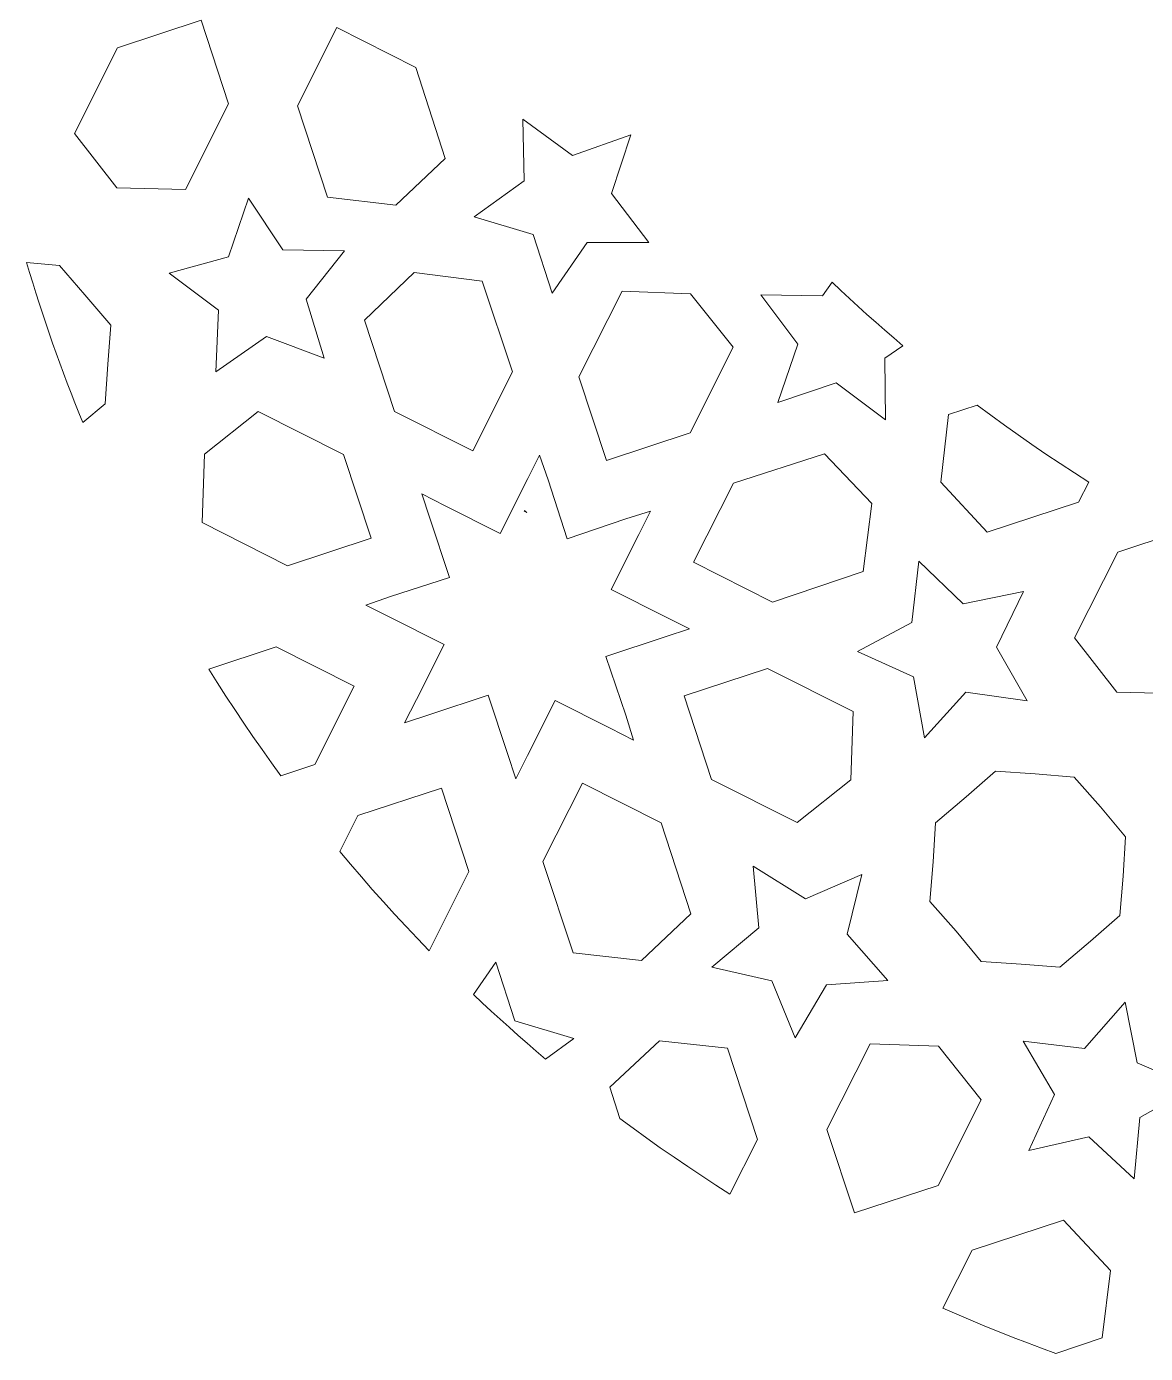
# Model space of a CAD drawing. Header units: millimetres. Extents: x -79 to 79, y -140 to 140.
# Drawn here: x -35.25 to -14.58, y -134.81 to -110.31 of the extents above; entities that cross this region are included whole.
import ezdxf

# ---------------------------------------------------------------- set-up
doc = ezdxf.new("R2010")
doc.units = ezdxf.units.MM
doc.header["$MEASUREMENT"] = 0
doc.layers.add('Layer 1', color=7, linetype='Continuous')

msp = doc.modelspace()

# ---------------------------------------------------------------- linework, layer by layer
at = {"layer": 'Layer 1', "color": 18, "lineweight": 9}
for points, knots in [([(-32.0242, -110.1931), (-32.0242, -110.1931), (-31.515, -111.7371), (-31.515, -111.7371), (-31.515, -111.7371), (-31.515, -111.7371), (-32.3116, -113.3176), (-32.3116, -113.3176), (-32.3116, -113.3176), (-32.3116, -113.3176), (-33.5834, -113.2864), (-33.5834, -113.2864), (-33.5834, -113.2864), (-33.5834, -113.2864), (-34.3649, -112.2827), (-34.3649, -112.2827), (-34.3649, -112.2827), (-34.3649, -112.2827), (-33.5683, -110.7022), (-33.5683, -110.7022), (-33.5683, -110.7022), (-33.5683, -110.7022), (-32.0242, -110.1931), (-32.0242, -110.1931)], [0, 0, 0, 0, 0.1428571, 0.1428571, 0.1428571, 0.1428571, 0.2857143, 0.2857143, 0.2857143, 0.2857143, 0.4285714, 0.4285714, 0.4285714, 0.4285714, 0.5714286, 0.5714286, 0.5714286, 0.5714286, 0.7142857, 0.7142857, 0.7142857, 0.7142857, 1, 1, 1, 1]), ([(-29.6886, -113.4603), (-29.6886, -113.4603), (-30.2447, -111.774), (-30.2447, -111.774), (-30.2447, -111.774), (-30.2447, -111.774), (-29.5162, -110.3286), (-29.5162, -110.3286), (-29.5162, -110.3286), (-29.5162, -110.3286), (-28.0573, -111.064), (-28.0573, -111.064), (-28.0573, -111.064), (-28.0573, -111.064), (-27.5147, -112.7435), (-27.5147, -112.7435), (-27.5147, -112.7435), (-27.5147, -112.7435), (-28.424, -113.6065), (-28.424, -113.6065), (-28.424, -113.6065), (-28.424, -113.6065), (-29.6886, -113.4603), (-29.6886, -113.4603)], [0, 0, 0, 0, 0.1428571, 0.1428571, 0.1428571, 0.1428571, 0.2857143, 0.2857143, 0.2857143, 0.2857143, 0.4285714, 0.4285714, 0.4285714, 0.4285714, 0.5714286, 0.5714286, 0.5714286, 0.5714286, 0.7142857, 0.7142857, 0.7142857, 0.7142857, 1, 1, 1, 1]), ([(-26.0548, -113.1554), (-26.0548, -113.1554), (-26.082, -112.0167), (-26.082, -112.0167), (-26.082, -112.0167), (-26.082, -112.0167), (-25.1616, -112.6877), (-25.1616, -112.6877), (-25.1616, -112.6877), (-25.1616, -112.6877), (-24.0871, -112.31), (-24.0871, -112.31), (-24.0871, -112.31), (-24.0871, -112.31), (-24.4409, -113.3926), (-24.4409, -113.3926), (-24.4409, -113.3926), (-24.4409, -113.3926), (-23.7495, -114.2978), (-23.7495, -114.2978), (-23.7495, -114.2978), (-23.7495, -114.2978), (-24.8885, -114.2959), (-24.8885, -114.2959), (-24.8885, -114.2959), (-24.8885, -114.2959), (-25.5358, -115.2331), (-25.5358, -115.2331), (-25.5358, -115.2331), (-25.5358, -115.2331), (-25.886, -114.1493), (-25.886, -114.1493), (-25.886, -114.1493), (-25.886, -114.1493), (-26.9774, -113.8233), (-26.9774, -113.8233), (-26.9774, -113.8233), (-26.9774, -113.8233), (-26.0548, -113.1554), (-26.0548, -113.1554)], [0, 0, 0, 0, 0.0909091, 0.0909091, 0.0909091, 0.0909091, 0.1818182, 0.1818182, 0.1818182, 0.1818182, 0.2727273, 0.2727273, 0.2727273, 0.2727273, 0.3636364, 0.3636364, 0.3636364, 0.3636364, 0.4545455, 0.4545455, 0.4545455, 0.4545455, 0.5454545, 0.5454545, 0.5454545, 0.5454545, 0.6363636, 0.6363636, 0.6363636, 0.6363636, 0.7272727, 0.7272727, 0.7272727, 0.7272727, 0.8181818, 0.8181818, 0.8181818, 0.8181818, 1, 1, 1, 1]), ([(-30.516, -114.4295), (-30.516, -114.4295), (-31.1464, -113.4809), (-31.1464, -113.4809), (-31.1464, -113.4809), (-31.1464, -113.4809), (-31.5159, -114.5583), (-31.5159, -114.5583), (-31.5159, -114.5583), (-31.5159, -114.5583), (-32.6129, -114.8646), (-32.6129, -114.8646), (-32.6129, -114.8646), (-32.6129, -114.8646), (-31.7024, -115.549), (-31.7024, -115.549), (-31.7024, -115.549), (-31.7024, -115.549), (-31.7501, -116.687), (-31.7501, -116.687), (-31.7501, -116.687), (-31.7501, -116.687), (-30.8178, -116.0326), (-30.8178, -116.0326), (-30.8178, -116.0326), (-30.8178, -116.0326), (-29.7502, -116.4295), (-29.7502, -116.4295), (-29.7502, -116.4295), (-29.7502, -116.4295), (-30.0846, -115.3407), (-30.0846, -115.3407), (-30.0846, -115.3407), (-30.0846, -115.3407), (-29.3771, -114.448), (-29.3771, -114.448), (-29.3771, -114.448), (-29.3771, -114.448), (-30.516, -114.4295), (-30.516, -114.4295)], [0, 0, 0, 0, 0.0909091, 0.0909091, 0.0909091, 0.0909091, 0.1818182, 0.1818182, 0.1818182, 0.1818182, 0.2727273, 0.2727273, 0.2727273, 0.2727273, 0.3636364, 0.3636364, 0.3636364, 0.3636364, 0.4545455, 0.4545455, 0.4545455, 0.4545455, 0.5454545, 0.5454545, 0.5454545, 0.5454545, 0.6363636, 0.6363636, 0.6363636, 0.6363636, 0.7272727, 0.7272727, 0.7272727, 0.7272727, 0.8181818, 0.8181818, 0.8181818, 0.8181818, 1, 1, 1, 1]), ([(-35.2492, -114.6658), (-35.2492, -114.6658), (-35.1931, -114.8536), (-35.1931, -114.8536), (-35.1931, -114.8536), (-35.1931, -114.8536), (-35.1357, -115.041), (-35.1357, -115.041), (-35.1357, -115.041), (-35.1357, -115.041), (-35.0772, -115.228), (-35.0772, -115.228), (-35.0772, -115.228), (-35.0772, -115.228), (-35.0174, -115.4147), (-35.0174, -115.4147), (-35.0174, -115.4147), (-35.0174, -115.4147), (-34.9565, -115.6009), (-34.9565, -115.6009), (-34.9565, -115.6009), (-34.9565, -115.6009), (-34.8944, -115.7868), (-34.8944, -115.7868), (-34.8944, -115.7868), (-34.8944, -115.7868), (-34.8311, -115.9723), (-34.8311, -115.9723), (-34.8311, -115.9723), (-34.8311, -115.9723), (-34.7667, -116.1574), (-34.7667, -116.1574), (-34.7667, -116.1574), (-34.7667, -116.1574), (-34.701, -116.342), (-34.701, -116.342), (-34.701, -116.342), (-34.701, -116.342), (-34.6342, -116.5263), (-34.6342, -116.5263), (-34.6342, -116.5263), (-34.6342, -116.5263), (-34.5662, -116.7101), (-34.5662, -116.7101), (-34.5662, -116.7101), (-34.5662, -116.7101), (-34.497, -116.8935), (-34.497, -116.8935), (-34.497, -116.8935), (-34.497, -116.8935), (-34.4267, -117.0765), (-34.4267, -117.0765), (-34.4267, -117.0765), (-34.4267, -117.0765), (-34.3552, -117.2591), (-34.3552, -117.2591), (-34.3552, -117.2591), (-34.3552, -117.2591), (-34.2825, -117.4411), (-34.2825, -117.4411), (-34.2825, -117.4411), (-34.2825, -117.4411), (-34.2087, -117.6228), (-34.2087, -117.6228), (-34.2087, -117.6228), (-34.2087, -117.6228), (-33.7967, -117.2784), (-33.7967, -117.2784), (-33.7967, -117.2784), (-33.7967, -117.2784), (-33.7469, -116.5411), (-33.7469, -116.5411), (-33.7469, -116.5411), (-33.7469, -116.5411), (-33.6905, -115.8242), (-33.6905, -115.8242), (-33.6905, -115.8242), (-33.6905, -115.8242), (-34.169, -115.2612), (-34.169, -115.2612), (-34.169, -115.2612), (-34.169, -115.2612), (-34.6408, -114.7185), (-34.6408, -114.7185), (-34.6408, -114.7185), (-34.6408, -114.7185), (-35.2492, -114.6658), (-35.2492, -114.6658)], [0, 0, 0, 0, 0.0434783, 0.0434783, 0.0434783, 0.0434783, 0.0869565, 0.0869565, 0.0869565, 0.0869565, 0.1304348, 0.1304348, 0.1304348, 0.1304348, 0.173913, 0.173913, 0.173913, 0.173913, 0.2173913, 0.2173913, 0.2173913, 0.2173913, 0.2608696, 0.2608696, 0.2608696, 0.2608696, 0.3043478, 0.3043478, 0.3043478, 0.3043478, 0.3478261, 0.3478261, 0.3478261, 0.3478261, 0.3913043, 0.3913043, 0.3913043, 0.3913043, 0.4347826, 0.4347826, 0.4347826, 0.4347826, 0.4782609, 0.4782609, 0.4782609, 0.4782609, 0.5217391, 0.5217391, 0.5217391, 0.5217391, 0.5652174, 0.5652174, 0.5652174, 0.5652174, 0.6086957, 0.6086957, 0.6086957, 0.6086957, 0.6521739, 0.6521739, 0.6521739, 0.6521739, 0.6956522, 0.6956522, 0.6956522, 0.6956522, 0.7391304, 0.7391304, 0.7391304, 0.7391304, 0.7826087, 0.7826087, 0.7826087, 0.7826087, 0.826087, 0.826087, 0.826087, 0.826087, 0.8695652, 0.8695652, 0.8695652, 0.8695652, 0.9130435, 0.9130435, 0.9130435, 0.9130435, 1, 1, 1, 1]), ([(-26.8306, -115.013), (-26.8306, -115.013), (-26.2677, -116.6857), (-26.2677, -116.6857), (-26.2677, -116.6857), (-26.2677, -116.6857), (-27.0031, -118.1446), (-27.0031, -118.1446), (-27.0031, -118.1446), (-27.0031, -118.1446), (-28.4484, -117.4161), (-28.4484, -117.4161), (-28.4484, -117.4161), (-28.4484, -117.4161), (-29.0045, -115.7298), (-29.0045, -115.7298), (-29.0045, -115.7298), (-29.0045, -115.7298), (-28.0884, -114.8533), (-28.0884, -114.8533), (-28.0884, -114.8533), (-28.0884, -114.8533), (-26.8306, -115.013), (-26.8306, -115.013)], [0, 0, 0, 0, 0.1428571, 0.1428571, 0.1428571, 0.1428571, 0.2857143, 0.2857143, 0.2857143, 0.2857143, 0.4285714, 0.4285714, 0.4285714, 0.4285714, 0.5714286, 0.5714286, 0.5714286, 0.5714286, 0.7142857, 0.7142857, 0.7142857, 0.7142857, 1, 1, 1, 1]), ([(-20.3641, -115.0297), (-20.3641, -115.0297), (-20.5414, -115.2792), (-20.5414, -115.2792), (-20.5414, -115.2792), (-20.5414, -115.2792), (-21.6803, -115.2619), (-21.6803, -115.2619), (-21.6803, -115.2619), (-21.6803, -115.2619), (-21.0012, -116.1764), (-21.0012, -116.1764), (-21.0012, -116.1764), (-21.0012, -116.1764), (-21.3696, -117.2542), (-21.3696, -117.2542), (-21.3696, -117.2542), (-21.3696, -117.2542), (-20.29, -116.8909), (-20.29, -116.8909), (-20.29, -116.8909), (-20.29, -116.8909), (-19.3788, -117.5743), (-19.3788, -117.5743), (-19.3788, -117.5743), (-19.3788, -117.5743), (-19.3907, -116.4354), (-19.3907, -116.4354), (-19.3907, -116.4354), (-19.3907, -116.4354), (-19.0587, -116.2018), (-19.0587, -116.2018), (-19.0587, -116.2018), (-19.0587, -116.2018), (-19.2261, -116.0591), (-19.2261, -116.0591), (-19.2261, -116.0591), (-19.2261, -116.0591), (-19.3922, -115.9153), (-19.3922, -115.9153), (-19.3922, -115.9153), (-19.3922, -115.9153), (-19.5572, -115.7703), (-19.5572, -115.7703), (-19.5572, -115.7703), (-19.5572, -115.7703), (-19.721, -115.6243), (-19.721, -115.6243), (-19.721, -115.6243), (-19.721, -115.6243), (-19.8835, -115.4773), (-19.8835, -115.4773), (-19.8835, -115.4773), (-19.8835, -115.4773), (-20.0449, -115.3291), (-20.0449, -115.3291), (-20.0449, -115.3291), (-20.0449, -115.3291), (-20.2051, -115.1799), (-20.2051, -115.1799), (-20.2051, -115.1799), (-20.2051, -115.1799), (-20.3641, -115.0297), (-20.3641, -115.0297)], [0, 0, 0, 0, 0.0588235, 0.0588235, 0.0588235, 0.0588235, 0.1176471, 0.1176471, 0.1176471, 0.1176471, 0.1764706, 0.1764706, 0.1764706, 0.1764706, 0.2352941, 0.2352941, 0.2352941, 0.2352941, 0.2941176, 0.2941176, 0.2941176, 0.2941176, 0.3529412, 0.3529412, 0.3529412, 0.3529412, 0.4117647, 0.4117647, 0.4117647, 0.4117647, 0.4705882, 0.4705882, 0.4705882, 0.4705882, 0.5294118, 0.5294118, 0.5294118, 0.5294118, 0.5882353, 0.5882353, 0.5882353, 0.5882353, 0.6470588, 0.6470588, 0.6470588, 0.6470588, 0.7058824, 0.7058824, 0.7058824, 0.7058824, 0.7647059, 0.7647059, 0.7647059, 0.7647059, 0.8235294, 0.8235294, 0.8235294, 0.8235294, 0.8823529, 0.8823529, 0.8823529, 0.8823529, 1, 1, 1, 1]), ([(-22.982, -115.2418), (-22.982, -115.2418), (-22.1937, -116.2321), (-22.1937, -116.2321), (-22.1937, -116.2321), (-22.1937, -116.2321), (-22.9903, -117.8125), (-22.9903, -117.8125), (-22.9903, -117.8125), (-22.9903, -117.8125), (-24.5344, -118.3217), (-24.5344, -118.3217), (-24.5344, -118.3217), (-24.5344, -118.3217), (-25.0435, -116.7776), (-25.0435, -116.7776), (-25.0435, -116.7776), (-25.0435, -116.7776), (-24.2469, -115.1972), (-24.2469, -115.1972), (-24.2469, -115.1972), (-24.2469, -115.1972), (-22.982, -115.2418), (-22.982, -115.2418)], [0, 0, 0, 0, 0.1428571, 0.1428571, 0.1428571, 0.1428571, 0.2857143, 0.2857143, 0.2857143, 0.2857143, 0.4285714, 0.4285714, 0.4285714, 0.4285714, 0.5714286, 0.5714286, 0.5714286, 0.5714286, 0.7142857, 0.7142857, 0.7142857, 0.7142857, 1, 1, 1, 1]), ([(-17.6845, -117.2995), (-17.6845, -117.2995), (-18.215, -117.4744), (-18.215, -117.4744), (-18.215, -117.4744), (-18.215, -117.4744), (-18.3543, -118.7254), (-18.3543, -118.7254), (-18.3543, -118.7254), (-18.3543, -118.7254), (-17.4981, -119.6482), (-17.4981, -119.6482), (-17.4981, -119.6482), (-17.4981, -119.6482), (-15.8118, -119.0922), (-15.8118, -119.0922), (-15.8118, -119.0922), (-15.8118, -119.0922), (-15.625, -118.7214), (-15.625, -118.7214), (-15.625, -118.7214), (-15.625, -118.7214), (-15.8901, -118.552), (-15.8901, -118.552), (-15.8901, -118.552), (-15.8901, -118.552), (-16.1531, -118.3802), (-16.1531, -118.3802), (-16.1531, -118.3802), (-16.1531, -118.3802), (-16.4139, -118.206), (-16.4139, -118.206), (-16.4139, -118.206), (-16.4139, -118.206), (-16.6725, -118.0294), (-16.6725, -118.0294), (-16.6725, -118.0294), (-16.6725, -118.0294), (-16.9288, -117.8504), (-16.9288, -117.8504), (-16.9288, -117.8504), (-16.9288, -117.8504), (-17.183, -117.6691), (-17.183, -117.6691), (-17.183, -117.6691), (-17.183, -117.6691), (-17.4348, -117.4854), (-17.4348, -117.4854), (-17.4348, -117.4854), (-17.4348, -117.4854), (-17.6845, -117.2995), (-17.6845, -117.2995)], [0, 0, 0, 0, 0.0714286, 0.0714286, 0.0714286, 0.0714286, 0.1428571, 0.1428571, 0.1428571, 0.1428571, 0.2142857, 0.2142857, 0.2142857, 0.2142857, 0.2857143, 0.2857143, 0.2857143, 0.2857143, 0.3571429, 0.3571429, 0.3571429, 0.3571429, 0.4285714, 0.4285714, 0.4285714, 0.4285714, 0.5, 0.5, 0.5, 0.5, 0.5714286, 0.5714286, 0.5714286, 0.5714286, 0.6428571, 0.6428571, 0.6428571, 0.6428571, 0.7142857, 0.7142857, 0.7142857, 0.7142857, 0.7857143, 0.7857143, 0.7857143, 0.7857143, 0.8571429, 0.8571429, 0.8571429, 0.8571429, 1, 1, 1, 1]), ([(-31.962, -118.2031), (-31.962, -118.2031), (-30.9718, -117.4148), (-30.9718, -117.4148), (-30.9718, -117.4148), (-30.9718, -117.4148), (-29.3913, -118.2114), (-29.3913, -118.2114), (-29.3913, -118.2114), (-29.3913, -118.2114), (-28.8822, -119.7554), (-28.8822, -119.7554), (-28.8822, -119.7554), (-28.8822, -119.7554), (-30.4262, -120.2646), (-30.4262, -120.2646), (-30.4262, -120.2646), (-30.4262, -120.2646), (-32.0067, -119.468), (-32.0067, -119.468), (-32.0067, -119.468), (-32.0067, -119.468), (-31.962, -118.2031), (-31.962, -118.2031)], [0, 0, 0, 0, 0.1428571, 0.1428571, 0.1428571, 0.1428571, 0.2857143, 0.2857143, 0.2857143, 0.2857143, 0.4285714, 0.4285714, 0.4285714, 0.4285714, 0.5714286, 0.5714286, 0.5714286, 0.5714286, 0.7142857, 0.7142857, 0.7142857, 0.7142857, 1, 1, 1, 1]), ([(-25.2629, -119.7671), (-25.2629, -119.7671), (-24.1793, -119.3985), (-24.1793, -119.3985), (-24.1793, -119.3985), (-24.1793, -119.3985), (-23.7188, -119.2579), (-23.7188, -119.2579), (-23.7188, -119.2579), (-23.7188, -119.2579), (-23.9367, -119.6902), (-23.9367, -119.6902), (-23.9367, -119.6902), (-23.9367, -119.6902), (-24.4473, -120.7033), (-24.4473, -120.7033), (-24.4473, -120.7033), (-24.4473, -120.7033), (-23.4342, -121.2139), (-23.4342, -121.2139), (-23.4342, -121.2139), (-23.4342, -121.2139), (-23.002, -121.4318), (-23.002, -121.4318), (-23.002, -121.4318), (-23.002, -121.4318), (-23.4489, -121.5792), (-23.4489, -121.5792), (-23.4489, -121.5792), (-23.4489, -121.5792), (-24.546, -121.941), (-24.546, -121.941), (-24.546, -121.941), (-24.546, -121.941), (-24.1774, -123.0246), (-24.1774, -123.0246), (-24.1774, -123.0246), (-24.1774, -123.0246), (-24.0368, -123.4851), (-24.0368, -123.4851), (-24.0368, -123.4851), (-24.0368, -123.4851), (-24.4691, -123.2672), (-24.4691, -123.2672), (-24.4691, -123.2672), (-24.4691, -123.2672), (-25.4822, -122.7565), (-25.4822, -122.7565), (-25.4822, -122.7565), (-25.4822, -122.7565), (-25.9929, -123.7697), (-25.9929, -123.7697), (-25.9929, -123.7697), (-25.9929, -123.7697), (-26.2107, -124.2019), (-26.2107, -124.2019), (-26.2107, -124.2019), (-26.2107, -124.2019), (-26.3648, -123.7346), (-26.3648, -123.7346), (-26.3648, -123.7346), (-26.3648, -123.7346), (-26.7199, -122.6578), (-26.7199, -122.6578), (-26.7199, -122.6578), (-26.7199, -122.6578), (-27.7967, -123.0129), (-27.7967, -123.0129), (-27.7967, -123.0129), (-27.7967, -123.0129), (-28.264, -123.167), (-28.264, -123.167), (-28.264, -123.167), (-28.264, -123.167), (-28.0461, -122.7348), (-28.0461, -122.7348), (-28.0461, -122.7348), (-28.0461, -122.7348), (-27.5355, -121.7216), (-27.5355, -121.7216), (-27.5355, -121.7216), (-27.5355, -121.7216), (-28.5486, -121.211), (-28.5486, -121.211), (-28.5486, -121.211), (-28.5486, -121.211), (-28.9809, -120.9931), (-28.9809, -120.9931), (-28.9809, -120.9931), (-28.9809, -120.9931), (-28.5271, -120.8322), (-28.5271, -120.8322), (-28.5271, -120.8322), (-28.5271, -120.8322), (-27.4368, -120.484), (-27.4368, -120.484), (-27.4368, -120.484), (-27.4368, -120.484), (-27.7986, -119.3868), (-27.7986, -119.3868), (-27.7986, -119.3868), (-27.7986, -119.3868), (-27.946, -118.9399), (-27.946, -118.9399), (-27.946, -118.9399), (-27.946, -118.9399), (-27.5137, -119.1578), (-27.5137, -119.1578), (-27.5137, -119.1578), (-27.5137, -119.1578), (-26.5006, -119.6684), (-26.5006, -119.6684), (-26.5006, -119.6684), (-26.5006, -119.6684), (-25.9899, -118.6553), (-25.9899, -118.6553), (-25.9899, -118.6553), (-25.9899, -118.6553), (-25.7721, -118.223), (-25.7721, -118.223), (-25.7721, -118.223), (-25.7721, -118.223), (-25.6112, -118.6768), (-25.6112, -118.6768), (-25.6112, -118.6768), (-25.6112, -118.6768), (-25.2629, -119.7671), (-25.2629, -119.7671)], [0, 0, 0, 0, 0.030303, 0.030303, 0.030303, 0.030303, 0.0606061, 0.0606061, 0.0606061, 0.0606061, 0.0909091, 0.0909091, 0.0909091, 0.0909091, 0.1212121, 0.1212121, 0.1212121, 0.1212121, 0.1515152, 0.1515152, 0.1515152, 0.1515152, 0.1818182, 0.1818182, 0.1818182, 0.1818182, 0.2121212, 0.2121212, 0.2121212, 0.2121212, 0.2424242, 0.2424242, 0.2424242, 0.2424242, 0.2727273, 0.2727273, 0.2727273, 0.2727273, 0.3030303, 0.3030303, 0.3030303, 0.3030303, 0.3333333, 0.3333333, 0.3333333, 0.3333333, 0.3636364, 0.3636364, 0.3636364, 0.3636364, 0.3939394, 0.3939394, 0.3939394, 0.3939394, 0.4242424, 0.4242424, 0.4242424, 0.4242424, 0.4545455, 0.4545455, 0.4545455, 0.4545455, 0.4848485, 0.4848485, 0.4848485, 0.4848485, 0.5151515, 0.5151515, 0.5151515, 0.5151515, 0.5454545, 0.5454545, 0.5454545, 0.5454545, 0.5757576, 0.5757576, 0.5757576, 0.5757576, 0.6060606, 0.6060606, 0.6060606, 0.6060606, 0.6363636, 0.6363636, 0.6363636, 0.6363636, 0.6666667, 0.6666667, 0.6666667, 0.6666667, 0.6969697, 0.6969697, 0.6969697, 0.6969697, 0.7272727, 0.7272727, 0.7272727, 0.7272727, 0.7575758, 0.7575758, 0.7575758, 0.7575758, 0.7878788, 0.7878788, 0.7878788, 0.7878788, 0.8181818, 0.8181818, 0.8181818, 0.8181818, 0.8484848, 0.8484848, 0.8484848, 0.8484848, 0.8787879, 0.8787879, 0.8787879, 0.8787879, 0.9090909, 0.9090909, 0.9090909, 0.9090909, 0.9393939, 0.9393939, 0.9393939, 0.9393939, 1, 1, 1, 1]), ([(-25.2629, -119.7671), (-25.2629, -119.7671), (-24.1793, -119.3985), (-24.1793, -119.3985), (-24.1793, -119.3985), (-24.1793, -119.3985), (-23.7188, -119.2579), (-23.7188, -119.2579), (-23.7188, -119.2579), (-23.7188, -119.2579), (-23.9367, -119.6902), (-23.9367, -119.6902), (-23.9367, -119.6902), (-23.9367, -119.6902), (-24.4473, -120.7033), (-24.4473, -120.7033), (-24.4473, -120.7033), (-24.4473, -120.7033), (-23.4342, -121.2139), (-23.4342, -121.2139), (-23.4342, -121.2139), (-23.4342, -121.2139), (-23.002, -121.4318), (-23.002, -121.4318), (-23.002, -121.4318), (-23.002, -121.4318), (-23.4489, -121.5792), (-23.4489, -121.5792), (-23.4489, -121.5792), (-23.4489, -121.5792), (-24.546, -121.941), (-24.546, -121.941), (-24.546, -121.941), (-24.546, -121.941), (-24.1774, -123.0246), (-24.1774, -123.0246), (-24.1774, -123.0246), (-24.1774, -123.0246), (-24.0368, -123.4851), (-24.0368, -123.4851), (-24.0368, -123.4851), (-24.0368, -123.4851), (-24.4691, -123.2672), (-24.4691, -123.2672), (-24.4691, -123.2672), (-24.4691, -123.2672), (-25.4822, -122.7565), (-25.4822, -122.7565), (-25.4822, -122.7565), (-25.4822, -122.7565), (-25.9929, -123.7697), (-25.9929, -123.7697), (-25.9929, -123.7697), (-25.9929, -123.7697), (-26.2107, -124.2019), (-26.2107, -124.2019), (-26.2107, -124.2019), (-26.2107, -124.2019), (-26.3648, -123.7346), (-26.3648, -123.7346), (-26.3648, -123.7346), (-26.3648, -123.7346), (-26.7199, -122.6578), (-26.7199, -122.6578), (-26.7199, -122.6578), (-26.7199, -122.6578), (-27.7967, -123.0129), (-27.7967, -123.0129), (-27.7967, -123.0129), (-27.7967, -123.0129), (-28.264, -123.167), (-28.264, -123.167), (-28.264, -123.167), (-28.264, -123.167), (-28.0461, -122.7348), (-28.0461, -122.7348), (-28.0461, -122.7348), (-28.0461, -122.7348), (-27.5355, -121.7216), (-27.5355, -121.7216), (-27.5355, -121.7216), (-27.5355, -121.7216), (-28.5486, -121.211), (-28.5486, -121.211), (-28.5486, -121.211), (-28.5486, -121.211), (-28.9809, -120.9931), (-28.9809, -120.9931), (-28.9809, -120.9931), (-28.9809, -120.9931), (-28.5271, -120.8322), (-28.5271, -120.8322), (-28.5271, -120.8322), (-28.5271, -120.8322), (-27.4368, -120.484), (-27.4368, -120.484), (-27.4368, -120.484), (-27.4368, -120.484), (-27.7986, -119.3868), (-27.7986, -119.3868), (-27.7986, -119.3868), (-27.7986, -119.3868), (-27.946, -118.9399), (-27.946, -118.9399), (-27.946, -118.9399), (-27.946, -118.9399), (-27.5137, -119.1578), (-27.5137, -119.1578), (-27.5137, -119.1578), (-27.5137, -119.1578), (-26.5006, -119.6684), (-26.5006, -119.6684), (-26.5006, -119.6684), (-26.5006, -119.6684), (-25.9899, -118.6553), (-25.9899, -118.6553), (-25.9899, -118.6553), (-25.9899, -118.6553), (-25.7721, -118.223), (-25.7721, -118.223), (-25.7721, -118.223), (-25.7721, -118.223), (-25.6112, -118.6768), (-25.6112, -118.6768), (-25.6112, -118.6768), (-25.6112, -118.6768), (-25.2629, -119.7671), (-25.2629, -119.7671)], [0, 0, 0, 0, 0.030303, 0.030303, 0.030303, 0.030303, 0.0606061, 0.0606061, 0.0606061, 0.0606061, 0.0909091, 0.0909091, 0.0909091, 0.0909091, 0.1212121, 0.1212121, 0.1212121, 0.1212121, 0.1515152, 0.1515152, 0.1515152, 0.1515152, 0.1818182, 0.1818182, 0.1818182, 0.1818182, 0.2121212, 0.2121212, 0.2121212, 0.2121212, 0.2424242, 0.2424242, 0.2424242, 0.2424242, 0.2727273, 0.2727273, 0.2727273, 0.2727273, 0.3030303, 0.3030303, 0.3030303, 0.3030303, 0.3333333, 0.3333333, 0.3333333, 0.3333333, 0.3636364, 0.3636364, 0.3636364, 0.3636364, 0.3939394, 0.3939394, 0.3939394, 0.3939394, 0.4242424, 0.4242424, 0.4242424, 0.4242424, 0.4545455, 0.4545455, 0.4545455, 0.4545455, 0.4848485, 0.4848485, 0.4848485, 0.4848485, 0.5151515, 0.5151515, 0.5151515, 0.5151515, 0.5454545, 0.5454545, 0.5454545, 0.5454545, 0.5757576, 0.5757576, 0.5757576, 0.5757576, 0.6060606, 0.6060606, 0.6060606, 0.6060606, 0.6363636, 0.6363636, 0.6363636, 0.6363636, 0.6666667, 0.6666667, 0.6666667, 0.6666667, 0.6969697, 0.6969697, 0.6969697, 0.6969697, 0.7272727, 0.7272727, 0.7272727, 0.7272727, 0.7575758, 0.7575758, 0.7575758, 0.7575758, 0.7878788, 0.7878788, 0.7878788, 0.7878788, 0.8181818, 0.8181818, 0.8181818, 0.8181818, 0.8484848, 0.8484848, 0.8484848, 0.8484848, 0.8787879, 0.8787879, 0.8787879, 0.8787879, 0.9090909, 0.9090909, 0.9090909, 0.9090909, 0.9393939, 0.9393939, 0.9393939, 0.9393939, 1, 1, 1, 1]), ([(-20.5088, -118.1994), (-20.5088, -118.1994), (-22.1883, -118.7419), (-22.1883, -118.7419), (-22.1883, -118.7419), (-22.1883, -118.7419), (-22.9236, -120.2008), (-22.9236, -120.2008), (-22.9236, -120.2008), (-22.9236, -120.2008), (-21.4647, -120.9361), (-21.4647, -120.9361), (-21.4647, -120.9361), (-21.4647, -120.9361), (-19.7919, -120.3733), (-19.7919, -120.3733), (-19.7919, -120.3733), (-19.7919, -120.3733), (-19.6323, -119.1155), (-19.6323, -119.1155), (-19.6323, -119.1155), (-19.6323, -119.1155), (-20.5088, -118.1994), (-20.5088, -118.1994)], [0, 0, 0, 0, 0.1428571, 0.1428571, 0.1428571, 0.1428571, 0.2857143, 0.2857143, 0.2857143, 0.2857143, 0.4285714, 0.4285714, 0.4285714, 0.4285714, 0.5714286, 0.5714286, 0.5714286, 0.5714286, 0.7142857, 0.7142857, 0.7142857, 0.7142857, 1, 1, 1, 1]), ([(-26.0566, -119.2599), (-26.0566, -119.2599), (-26.0062, -119.2853), (-26.0062, -119.2853), (-26.0062, -119.2853), (-26.0062, -119.2853), (-26.0288, -119.2658), (-26.0288, -119.2658), (-26.0288, -119.2658), (-26.0288, -119.2658), (-26.0494, -119.2455), (-26.0494, -119.2455), (-26.0494, -119.2455), (-26.0494, -119.2455), (-26.0566, -119.2599), (-26.0566, -119.2599)], [0, 0, 0, 0, 0.2, 0.2, 0.2, 0.2, 0.4, 0.4, 0.4, 0.4, 0.6, 0.6, 0.6, 0.6, 1, 1, 1, 1]), ([(-26.0566, -119.2599), (-26.0566, -119.2599), (-26.0062, -119.2853), (-26.0062, -119.2853), (-26.0062, -119.2853), (-26.0062, -119.2853), (-26.0288, -119.2658), (-26.0288, -119.2658), (-26.0288, -119.2658), (-26.0288, -119.2658), (-26.0494, -119.2455), (-26.0494, -119.2455), (-26.0494, -119.2455), (-26.0494, -119.2455), (-26.0566, -119.2599), (-26.0566, -119.2599)], [0, 0, 0, 0, 0.2, 0.2, 0.2, 0.2, 0.4, 0.4, 0.4, 0.4, 0.6, 0.6, 0.6, 0.6, 1, 1, 1, 1]), ([(-14.0248, -119.6654), (-14.0248, -119.6654), (-15.089, -120.0163), (-15.089, -120.0163), (-15.089, -120.0163), (-15.089, -120.0163), (-15.8856, -121.5968), (-15.8856, -121.5968), (-15.8856, -121.5968), (-15.8856, -121.5968), (-15.1041, -122.6005), (-15.1041, -122.6005), (-15.1041, -122.6005), (-15.1041, -122.6005), (-13.8324, -122.6317), (-13.8324, -122.6317), (-13.8324, -122.6317), (-13.8324, -122.6317), (-13.0358, -121.0512), (-13.0358, -121.0512), (-13.0358, -121.0512), (-13.0358, -121.0512), (-13.3789, -120.011), (-13.3789, -120.011), (-13.3789, -120.011), (-13.3789, -120.011), (-13.5415, -119.926), (-13.5415, -119.926), (-13.5415, -119.926), (-13.5415, -119.926), (-13.7033, -119.84), (-13.7033, -119.84), (-13.7033, -119.84), (-13.7033, -119.84), (-13.8645, -119.7532), (-13.8645, -119.7532), (-13.8645, -119.7532), (-13.8645, -119.7532), (-14.0248, -119.6654), (-14.0248, -119.6654)], [0, 0, 0, 0, 0.0909091, 0.0909091, 0.0909091, 0.0909091, 0.1818182, 0.1818182, 0.1818182, 0.1818182, 0.2727273, 0.2727273, 0.2727273, 0.2727273, 0.3636364, 0.3636364, 0.3636364, 0.3636364, 0.4545455, 0.4545455, 0.4545455, 0.4545455, 0.5454545, 0.5454545, 0.5454545, 0.5454545, 0.6363636, 0.6363636, 0.6363636, 0.6363636, 0.7272727, 0.7272727, 0.7272727, 0.7272727, 0.8181818, 0.8181818, 0.8181818, 0.8181818, 1, 1, 1, 1]), ([(-17.9442, -120.97), (-17.9442, -120.97), (-18.7646, -120.1799), (-18.7646, -120.1799), (-18.7646, -120.1799), (-18.7646, -120.1799), (-18.8927, -121.3117), (-18.8927, -121.3117), (-18.8927, -121.3117), (-18.8927, -121.3117), (-19.8976, -121.8478), (-19.8976, -121.8478), (-19.8976, -121.8478), (-19.8976, -121.8478), (-18.8608, -122.3193), (-18.8608, -122.3193), (-18.8608, -122.3193), (-18.8608, -122.3193), (-18.6615, -123.4407), (-18.6615, -123.4407), (-18.6615, -123.4407), (-18.6615, -123.4407), (-17.8926, -122.6004), (-17.8926, -122.6004), (-17.8926, -122.6004), (-17.8926, -122.6004), (-16.7645, -122.7574), (-16.7645, -122.7574), (-16.7645, -122.7574), (-16.7645, -122.7574), (-17.3261, -121.7664), (-17.3261, -121.7664), (-17.3261, -121.7664), (-17.3261, -121.7664), (-16.8282, -120.742), (-16.8282, -120.742), (-16.8282, -120.742), (-16.8282, -120.742), (-17.9442, -120.97), (-17.9442, -120.97)], [0, 0, 0, 0, 0.0909091, 0.0909091, 0.0909091, 0.0909091, 0.1818182, 0.1818182, 0.1818182, 0.1818182, 0.2727273, 0.2727273, 0.2727273, 0.2727273, 0.3636364, 0.3636364, 0.3636364, 0.3636364, 0.4545455, 0.4545455, 0.4545455, 0.4545455, 0.5454545, 0.5454545, 0.5454545, 0.5454545, 0.6363636, 0.6363636, 0.6363636, 0.6363636, 0.7272727, 0.7272727, 0.7272727, 0.7272727, 0.8181818, 0.8181818, 0.8181818, 0.8181818, 1, 1, 1, 1]), ([(-31.883, -122.1733), (-31.883, -122.1733), (-31.7251, -122.4248), (-31.7251, -122.4248), (-31.7251, -122.4248), (-31.7251, -122.4248), (-31.5647, -122.6748), (-31.5647, -122.6748), (-31.5647, -122.6748), (-31.5647, -122.6748), (-31.4018, -122.9234), (-31.4018, -122.9234), (-31.4018, -122.9234), (-31.4018, -122.9234), (-31.2364, -123.1706), (-31.2364, -123.1706), (-31.2364, -123.1706), (-31.2364, -123.1706), (-31.0685, -123.4162), (-31.0685, -123.4162), (-31.0685, -123.4162), (-31.0685, -123.4162), (-30.8981, -123.6604), (-30.8981, -123.6604), (-30.8981, -123.6604), (-30.8981, -123.6604), (-30.7252, -123.903), (-30.7252, -123.903), (-30.7252, -123.903), (-30.7252, -123.903), (-30.5499, -124.1441), (-30.5499, -124.1441), (-30.5499, -124.1441), (-30.5499, -124.1441), (-29.9227, -123.9372), (-29.9227, -123.9372), (-29.9227, -123.9372), (-29.9227, -123.9372), (-29.1942, -122.4918), (-29.1942, -122.4918), (-29.1942, -122.4918), (-29.1942, -122.4918), (-30.6395, -121.7633), (-30.6395, -121.7633), (-30.6395, -121.7633), (-30.6395, -121.7633), (-31.883, -122.1733), (-31.883, -122.1733)], [0, 0, 0, 0, 0.0769231, 0.0769231, 0.0769231, 0.0769231, 0.1538462, 0.1538462, 0.1538462, 0.1538462, 0.2307692, 0.2307692, 0.2307692, 0.2307692, 0.3076923, 0.3076923, 0.3076923, 0.3076923, 0.3846154, 0.3846154, 0.3846154, 0.3846154, 0.4615385, 0.4615385, 0.4615385, 0.4615385, 0.5384615, 0.5384615, 0.5384615, 0.5384615, 0.6153846, 0.6153846, 0.6153846, 0.6153846, 0.6923077, 0.6923077, 0.6923077, 0.6923077, 0.7692308, 0.7692308, 0.7692308, 0.7692308, 0.8461538, 0.8461538, 0.8461538, 0.8461538, 1, 1, 1, 1]), ([(-20.0208, -124.2218), (-20.0208, -124.2218), (-19.9761, -122.9569), (-19.9761, -122.9569), (-19.9761, -122.9569), (-19.9761, -122.9569), (-21.5566, -122.1603), (-21.5566, -122.1603), (-21.5566, -122.1603), (-21.5566, -122.1603), (-23.1007, -122.6695), (-23.1007, -122.6695), (-23.1007, -122.6695), (-23.1007, -122.6695), (-22.5915, -124.2136), (-22.5915, -124.2136), (-22.5915, -124.2136), (-22.5915, -124.2136), (-21.011, -125.0102), (-21.011, -125.0102), (-21.011, -125.0102), (-21.011, -125.0102), (-20.0208, -124.2218), (-20.0208, -124.2218)], [0, 0, 0, 0, 0.1428571, 0.1428571, 0.1428571, 0.1428571, 0.2857143, 0.2857143, 0.2857143, 0.2857143, 0.4285714, 0.4285714, 0.4285714, 0.4285714, 0.5714286, 0.5714286, 0.5714286, 0.5714286, 0.7142857, 0.7142857, 0.7142857, 0.7142857, 1, 1, 1, 1]), ([(-15.8939, -124.1675), (-15.8939, -124.1675), (-16.6108, -124.111), (-16.6108, -124.111), (-16.6108, -124.111), (-16.6108, -124.111), (-17.3481, -124.0613), (-17.3481, -124.0613), (-17.3481, -124.0613), (-17.3481, -124.0613), (-17.8908, -124.5331), (-17.8908, -124.5331), (-17.8908, -124.5331), (-17.8908, -124.5331), (-18.4538, -125.0116), (-18.4538, -125.0116), (-18.4538, -125.0116), (-18.4538, -125.0116), (-18.4967, -125.7354), (-18.4967, -125.7354), (-18.4967, -125.7354), (-18.4967, -125.7354), (-18.56, -126.4658), (-18.56, -126.4658), (-18.56, -126.4658), (-18.56, -126.4658), (-18.0747, -127.0153), (-18.0747, -127.0153), (-18.0747, -127.0153), (-18.0747, -127.0153), (-17.6097, -127.5715), (-17.6097, -127.5715), (-17.6097, -127.5715), (-17.6097, -127.5715), (-16.8724, -127.6213), (-16.8724, -127.6213), (-16.8724, -127.6213), (-16.8724, -127.6213), (-16.1555, -127.6777), (-16.1555, -127.6777), (-16.1555, -127.6777), (-16.1555, -127.6777), (-15.5925, -127.1992), (-15.5925, -127.1992), (-15.5925, -127.1992), (-15.5925, -127.1992), (-15.0497, -126.7274), (-15.0497, -126.7274), (-15.0497, -126.7274), (-15.0497, -126.7274), (-14.9865, -125.997), (-14.9865, -125.997), (-14.9865, -125.997), (-14.9865, -125.997), (-14.9436, -125.2732), (-14.9436, -125.2732), (-14.9436, -125.2732), (-14.9436, -125.2732), (-15.4086, -124.717), (-15.4086, -124.717), (-15.4086, -124.717), (-15.4086, -124.717), (-15.8939, -124.1675), (-15.8939, -124.1675)], [0, 0, 0, 0, 0.0588235, 0.0588235, 0.0588235, 0.0588235, 0.1176471, 0.1176471, 0.1176471, 0.1176471, 0.1764706, 0.1764706, 0.1764706, 0.1764706, 0.2352941, 0.2352941, 0.2352941, 0.2352941, 0.2941176, 0.2941176, 0.2941176, 0.2941176, 0.3529412, 0.3529412, 0.3529412, 0.3529412, 0.4117647, 0.4117647, 0.4117647, 0.4117647, 0.4705882, 0.4705882, 0.4705882, 0.4705882, 0.5294118, 0.5294118, 0.5294118, 0.5294118, 0.5882353, 0.5882353, 0.5882353, 0.5882353, 0.6470588, 0.6470588, 0.6470588, 0.6470588, 0.7058824, 0.7058824, 0.7058824, 0.7058824, 0.7647059, 0.7647059, 0.7647059, 0.7647059, 0.8235294, 0.8235294, 0.8235294, 0.8235294, 0.8823529, 0.8823529, 0.8823529, 0.8823529, 1, 1, 1, 1]), ([(-29.4602, -125.5402), (-29.4602, -125.5402), (-29.2628, -125.776), (-29.2628, -125.776), (-29.2628, -125.776), (-29.2628, -125.776), (-29.0629, -126.01), (-29.0629, -126.01), (-29.0629, -126.01), (-29.0629, -126.01), (-28.8604, -126.2422), (-28.8604, -126.2422), (-28.8604, -126.2422), (-28.8604, -126.2422), (-28.6554, -126.4726), (-28.6554, -126.4726), (-28.6554, -126.4726), (-28.6554, -126.4726), (-28.4479, -126.7011), (-28.4479, -126.7011), (-28.4479, -126.7011), (-28.4479, -126.7011), (-28.2378, -126.9277), (-28.2378, -126.9277), (-28.2378, -126.9277), (-28.2378, -126.9277), (-28.0252, -127.1523), (-28.0252, -127.1523), (-28.0252, -127.1523), (-28.0252, -127.1523), (-27.8102, -127.3751), (-27.8102, -127.3751), (-27.8102, -127.3751), (-27.8102, -127.3751), (-27.0742, -125.915), (-27.0742, -125.915), (-27.0742, -125.915), (-27.0742, -125.915), (-27.5834, -124.3709), (-27.5834, -124.3709), (-27.5834, -124.3709), (-27.5834, -124.3709), (-29.1274, -124.8801), (-29.1274, -124.8801), (-29.1274, -124.8801), (-29.1274, -124.8801), (-29.4602, -125.5402), (-29.4602, -125.5402)], [0, 0, 0, 0, 0.0769231, 0.0769231, 0.0769231, 0.0769231, 0.1538462, 0.1538462, 0.1538462, 0.1538462, 0.2307692, 0.2307692, 0.2307692, 0.2307692, 0.3076923, 0.3076923, 0.3076923, 0.3076923, 0.3846154, 0.3846154, 0.3846154, 0.3846154, 0.4615385, 0.4615385, 0.4615385, 0.4615385, 0.5384615, 0.5384615, 0.5384615, 0.5384615, 0.6153846, 0.6153846, 0.6153846, 0.6153846, 0.6923077, 0.6923077, 0.6923077, 0.6923077, 0.7692308, 0.7692308, 0.7692308, 0.7692308, 0.8461538, 0.8461538, 0.8461538, 0.8461538, 1, 1, 1, 1]), ([(-25.1522, -127.412), (-25.1522, -127.412), (-25.7083, -125.7257), (-25.7083, -125.7257), (-25.7083, -125.7257), (-25.7083, -125.7257), (-24.9798, -124.2803), (-24.9798, -124.2803), (-24.9798, -124.2803), (-24.9798, -124.2803), (-23.5209, -125.0156), (-23.5209, -125.0156), (-23.5209, -125.0156), (-23.5209, -125.0156), (-22.9783, -126.6951), (-22.9783, -126.6951), (-22.9783, -126.6951), (-22.9783, -126.6951), (-23.8876, -127.5581), (-23.8876, -127.5581), (-23.8876, -127.5581), (-23.8876, -127.5581), (-25.1522, -127.412), (-25.1522, -127.412)], [0, 0, 0, 0, 0.1428571, 0.1428571, 0.1428571, 0.1428571, 0.2857143, 0.2857143, 0.2857143, 0.2857143, 0.4285714, 0.4285714, 0.4285714, 0.4285714, 0.5714286, 0.5714286, 0.5714286, 0.5714286, 0.7142857, 0.7142857, 0.7142857, 0.7142857, 1, 1, 1, 1]), ([(-20.8587, -126.4194), (-20.8587, -126.4194), (-21.8245, -125.8156), (-21.8245, -125.8156), (-21.8245, -125.8156), (-21.8245, -125.8156), (-21.7163, -126.9494), (-21.7163, -126.9494), (-21.7163, -126.9494), (-21.7163, -126.9494), (-22.589, -127.6813), (-22.589, -127.6813), (-22.589, -127.6813), (-22.589, -127.6813), (-21.4772, -127.9288), (-21.4772, -127.9288), (-21.4772, -127.9288), (-21.4772, -127.9288), (-21.0508, -128.985), (-21.0508, -128.985), (-21.0508, -128.985), (-21.0508, -128.985), (-20.4719, -128.0041), (-20.4719, -128.0041), (-20.4719, -128.0041), (-20.4719, -128.0041), (-19.3356, -127.9249), (-19.3356, -127.9249), (-19.3356, -127.9249), (-19.3356, -127.9249), (-20.0896, -127.0712), (-20.0896, -127.0712), (-20.0896, -127.0712), (-20.0896, -127.0712), (-19.8138, -125.9661), (-19.8138, -125.9661), (-19.8138, -125.9661), (-19.8138, -125.9661), (-20.8587, -126.4194), (-20.8587, -126.4194)], [0, 0, 0, 0, 0.0909091, 0.0909091, 0.0909091, 0.0909091, 0.1818182, 0.1818182, 0.1818182, 0.1818182, 0.2727273, 0.2727273, 0.2727273, 0.2727273, 0.3636364, 0.3636364, 0.3636364, 0.3636364, 0.4545455, 0.4545455, 0.4545455, 0.4545455, 0.5454545, 0.5454545, 0.5454545, 0.5454545, 0.6363636, 0.6363636, 0.6363636, 0.6363636, 0.7272727, 0.7272727, 0.7272727, 0.7272727, 0.8181818, 0.8181818, 0.8181818, 0.8181818, 1, 1, 1, 1]), ([(-26.9901, -128.1845), (-26.9901, -128.1845), (-26.8282, -128.3373), (-26.8282, -128.3373), (-26.8282, -128.3373), (-26.8282, -128.3373), (-26.665, -128.489), (-26.665, -128.489), (-26.665, -128.489), (-26.665, -128.489), (-26.5006, -128.6396), (-26.5006, -128.6396), (-26.5006, -128.6396), (-26.5006, -128.6396), (-26.3348, -128.7892), (-26.3348, -128.7892), (-26.3348, -128.7892), (-26.3348, -128.7892), (-26.1679, -128.9376), (-26.1679, -128.9376), (-26.1679, -128.9376), (-26.1679, -128.9376), (-25.9997, -129.085), (-25.9997, -129.085), (-25.9997, -129.085), (-25.9997, -129.085), (-25.8302, -129.2313), (-25.8302, -129.2313), (-25.8302, -129.2313), (-25.8302, -129.2313), (-25.6595, -129.3765), (-25.6595, -129.3765), (-25.6595, -129.3765), (-25.6595, -129.3765), (-25.1367, -128.998), (-25.1367, -128.998), (-25.1367, -128.998), (-25.1367, -128.998), (-26.228, -128.672), (-26.228, -128.672), (-26.228, -128.672), (-26.228, -128.672), (-26.5782, -127.5881), (-26.5782, -127.5881), (-26.5782, -127.5881), (-26.5782, -127.5881), (-26.9901, -128.1845), (-26.9901, -128.1845)], [0, 0, 0, 0, 0.0769231, 0.0769231, 0.0769231, 0.0769231, 0.1538462, 0.1538462, 0.1538462, 0.1538462, 0.2307692, 0.2307692, 0.2307692, 0.2307692, 0.3076923, 0.3076923, 0.3076923, 0.3076923, 0.3846154, 0.3846154, 0.3846154, 0.3846154, 0.4615385, 0.4615385, 0.4615385, 0.4615385, 0.5384615, 0.5384615, 0.5384615, 0.5384615, 0.6153846, 0.6153846, 0.6153846, 0.6153846, 0.6923077, 0.6923077, 0.6923077, 0.6923077, 0.7692308, 0.7692308, 0.7692308, 0.7692308, 0.8461538, 0.8461538, 0.8461538, 0.8461538, 1, 1, 1, 1]), ([(-15.7039, -129.1826), (-15.7039, -129.1826), (-16.8348, -129.0475), (-16.8348, -129.0475), (-16.8348, -129.0475), (-16.8348, -129.0475), (-16.2541, -130.0274), (-16.2541, -130.0274), (-16.2541, -130.0274), (-16.2541, -130.0274), (-16.7321, -131.0612), (-16.7321, -131.0612), (-16.7321, -131.0612), (-16.7321, -131.0612), (-15.6208, -130.8117), (-15.6208, -130.8117), (-15.6208, -130.8117), (-15.6208, -130.8117), (-14.7852, -131.5858), (-14.7852, -131.5858), (-14.7852, -131.5858), (-14.7852, -131.5858), (-14.6791, -130.4518), (-14.6791, -130.4518), (-14.6791, -130.4518), (-14.6791, -130.4518), (-13.6847, -129.8963), (-13.6847, -129.8963), (-13.6847, -129.8963), (-13.6847, -129.8963), (-14.7304, -129.4449), (-14.7304, -129.4449), (-14.7304, -129.4449), (-14.7304, -129.4449), (-14.9514, -128.3276), (-14.9514, -128.3276), (-14.9514, -128.3276), (-14.9514, -128.3276), (-15.7039, -129.1826), (-15.7039, -129.1826)], [0, 0, 0, 0, 0.0909091, 0.0909091, 0.0909091, 0.0909091, 0.1818182, 0.1818182, 0.1818182, 0.1818182, 0.2727273, 0.2727273, 0.2727273, 0.2727273, 0.3636364, 0.3636364, 0.3636364, 0.3636364, 0.4545455, 0.4545455, 0.4545455, 0.4545455, 0.5454545, 0.5454545, 0.5454545, 0.5454545, 0.6363636, 0.6363636, 0.6363636, 0.6363636, 0.7272727, 0.7272727, 0.7272727, 0.7272727, 0.8181818, 0.8181818, 0.8181818, 0.8181818, 1, 1, 1, 1]), ([(-24.2848, -130.4709), (-24.2848, -130.4709), (-24.0386, -130.6536), (-24.0386, -130.6536), (-24.0386, -130.6536), (-24.0386, -130.6536), (-23.7902, -130.8342), (-23.7902, -130.8342), (-23.7902, -130.8342), (-23.7902, -130.8342), (-23.5395, -131.0125), (-23.5395, -131.0125), (-23.5395, -131.0125), (-23.5395, -131.0125), (-23.2866, -131.1887), (-23.2866, -131.1887), (-23.2866, -131.1887), (-23.2866, -131.1887), (-23.0314, -131.3626), (-23.0314, -131.3626), (-23.0314, -131.3626), (-23.0314, -131.3626), (-22.7741, -131.5343), (-22.7741, -131.5343), (-22.7741, -131.5343), (-22.7741, -131.5343), (-22.5145, -131.7036), (-22.5145, -131.7036), (-22.5145, -131.7036), (-22.5145, -131.7036), (-22.2527, -131.8707), (-22.2527, -131.8707), (-22.2527, -131.8707), (-22.2527, -131.8707), (-21.745, -130.8636), (-21.745, -130.8636), (-21.745, -130.8636), (-21.745, -130.8636), (-22.301, -129.1773), (-22.301, -129.1773), (-22.301, -129.1773), (-22.301, -129.1773), (-23.5521, -129.0379), (-23.5521, -129.0379), (-23.5521, -129.0379), (-23.5521, -129.0379), (-24.4749, -129.8941), (-24.4749, -129.8941), (-24.4749, -129.8941), (-24.4749, -129.8941), (-24.2848, -130.4709), (-24.2848, -130.4709)], [0, 0, 0, 0, 0.0714286, 0.0714286, 0.0714286, 0.0714286, 0.1428571, 0.1428571, 0.1428571, 0.1428571, 0.2142857, 0.2142857, 0.2142857, 0.2142857, 0.2857143, 0.2857143, 0.2857143, 0.2857143, 0.3571429, 0.3571429, 0.3571429, 0.3571429, 0.4285714, 0.4285714, 0.4285714, 0.4285714, 0.5, 0.5, 0.5, 0.5, 0.5714286, 0.5714286, 0.5714286, 0.5714286, 0.6428571, 0.6428571, 0.6428571, 0.6428571, 0.7142857, 0.7142857, 0.7142857, 0.7142857, 0.7857143, 0.7857143, 0.7857143, 0.7857143, 0.8571429, 0.8571429, 0.8571429, 0.8571429, 1, 1, 1, 1]), ([(-19.9518, -132.2184), (-19.9518, -132.2184), (-20.461, -130.6743), (-20.461, -130.6743), (-20.461, -130.6743), (-20.461, -130.6743), (-19.6644, -129.0938), (-19.6644, -129.0938), (-19.6644, -129.0938), (-19.6644, -129.0938), (-18.3994, -129.1385), (-18.3994, -129.1385), (-18.3994, -129.1385), (-18.3994, -129.1385), (-17.6111, -130.1287), (-17.6111, -130.1287), (-17.6111, -130.1287), (-17.6111, -130.1287), (-18.4077, -131.7092), (-18.4077, -131.7092), (-18.4077, -131.7092), (-18.4077, -131.7092), (-19.9518, -132.2184), (-19.9518, -132.2184)], [0, 0, 0, 0, 0.1428571, 0.1428571, 0.1428571, 0.1428571, 0.2857143, 0.2857143, 0.2857143, 0.2857143, 0.4285714, 0.4285714, 0.4285714, 0.4285714, 0.5714286, 0.5714286, 0.5714286, 0.5714286, 0.7142857, 0.7142857, 0.7142857, 0.7142857, 1, 1, 1, 1]), ([(-18.3181, -133.9742), (-18.3181, -133.9742), (-18.0596, -134.0879), (-18.0596, -134.0879), (-18.0596, -134.0879), (-18.0596, -134.0879), (-17.8005, -134.199), (-17.8005, -134.199), (-17.8005, -134.199), (-17.8005, -134.199), (-17.5408, -134.3076), (-17.5408, -134.3076), (-17.5408, -134.3076), (-17.5408, -134.3076), (-17.2806, -134.4137), (-17.2806, -134.4137), (-17.2806, -134.4137), (-17.2806, -134.4137), (-17.0198, -134.5171), (-17.0198, -134.5171), (-17.0198, -134.5171), (-17.0198, -134.5171), (-16.7585, -134.6181), (-16.7585, -134.6181), (-16.7585, -134.6181), (-16.7585, -134.6181), (-16.4967, -134.7165), (-16.4967, -134.7165), (-16.4967, -134.7165), (-16.4967, -134.7165), (-16.2345, -134.8123), (-16.2345, -134.8123), (-16.2345, -134.8123), (-16.2345, -134.8123), (-15.3765, -134.5236), (-15.3765, -134.5236), (-15.3765, -134.5236), (-15.3765, -134.5236), (-15.2236, -133.2793), (-15.2236, -133.2793), (-15.2236, -133.2793), (-15.2236, -133.2793), (-16.0933, -132.3497), (-16.0933, -132.3497), (-16.0933, -132.3497), (-16.0933, -132.3497), (-17.7796, -132.9058), (-17.7796, -132.9058), (-17.7796, -132.9058), (-17.7796, -132.9058), (-18.3181, -133.9742), (-18.3181, -133.9742)], [0, 0, 0, 0, 0.0714286, 0.0714286, 0.0714286, 0.0714286, 0.1428571, 0.1428571, 0.1428571, 0.1428571, 0.2142857, 0.2142857, 0.2142857, 0.2142857, 0.2857143, 0.2857143, 0.2857143, 0.2857143, 0.3571429, 0.3571429, 0.3571429, 0.3571429, 0.4285714, 0.4285714, 0.4285714, 0.4285714, 0.5, 0.5, 0.5, 0.5, 0.5714286, 0.5714286, 0.5714286, 0.5714286, 0.6428571, 0.6428571, 0.6428571, 0.6428571, 0.7142857, 0.7142857, 0.7142857, 0.7142857, 0.7857143, 0.7857143, 0.7857143, 0.7857143, 0.8571429, 0.8571429, 0.8571429, 0.8571429, 1, 1, 1, 1])]:
    msp.add_open_spline(points, degree=3, knots=knots, dxfattribs=at)

doc.saveas('drawing.dxf')
